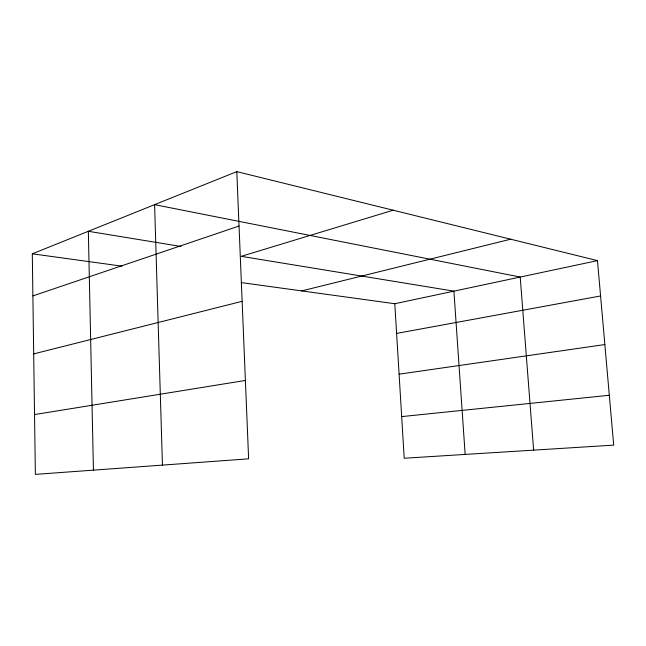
<?xml version="1.0" encoding="UTF-8"?>
<svg xmlns="http://www.w3.org/2000/svg" width="646" height="646" viewBox="0 0 646 646"><rect width="100%" height="100%" fill="white"/><g stroke="black" fill="none" stroke-linecap="round" stroke-linejoin="round"><path stroke-width="0.97" d="M236.799 171.626L248.621 458.83L35.368 474.374L32.3 253.813L236.799 171.626L597.477 260.629L613.7 445.126L404.218 458.24L394.795 303.725L241.313 282.593M32.889 295.908L239.036 226.043M393.172 210.208L241.257 256.333L453.912 291.152L465.152 454.429M33.697 353.895L242.137 301.319M301.658 290.902L510.671 239.206M394.795 303.725L597.477 260.629M396.604 333.417L600.586 295.965M34.537 414.57L245.391 380.446M399.091 374.171L604.858 344.56M401.683 416.605L609.315 395.271M32.3 253.813L121.9 266.152M181.05 246.473L88.341 231.292L93.436 470.143M533.636 450.141L520.208 277.061L154.596 204.661L162.445 465.112"/></g></svg>
